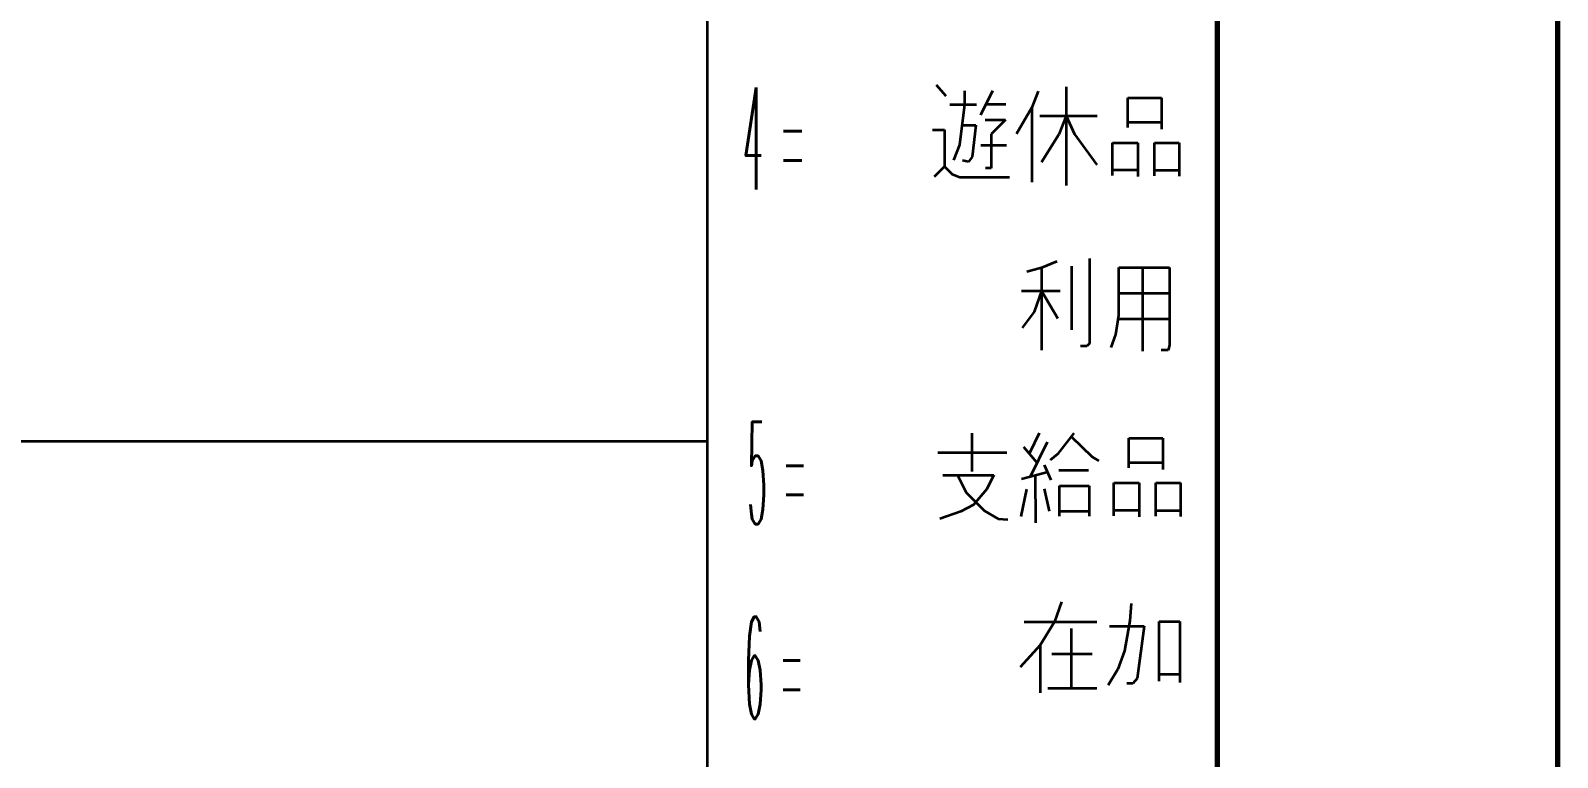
# Model space of a CAD drawing. Header units: millimetres. Extents: x 1333 to 104182, y -63725 to -5704.
# Drawn here: x 47494.33 to 47539.21, y -63626.44 to -63605.08 of the extents above; entities that cross this region are included whole.
import ezdxf
from ezdxf.enums import TextEntityAlignment as Align

# ---------------------------------------------------------------- set-up
doc = ezdxf.new("R2010")
doc.units = ezdxf.units.MM
doc.header["$LTSCALE"] = 0.5
doc.layers.add('11', color=3, linetype='Continuous')
doc.styles.get("Standard").update_dxf_attribs({"font": 'simplex.shx'})

msp = doc.modelspace()

# ---------------------------------------------------------------- linework, layer by layer
at = {"color": 7, "lineweight": 70}
for p, q in [((47539.214, -63131.16), (47539.214, -63725.16)), ((47529.214, -63141.16), (47529.214, -63715.16))]:
    msp.add_line(p, q, dxfattribs=at)
at = {"color": 7, "lineweight": 35}
for p, q in [((47514.214, -63561.16), (47514.214, -63715.16)), ((47514.214, -63561.16), (47514.214, -63715.16)), ((47529.214, -63561.16), (47529.214, -63715.16)), ((47529.214, -63561.16), (47529.214, -63715.16)), ((47514.214, -63617.16), (47389.214, -63617.16)), ((47514.214, -63617.16), (47389.214, -63617.16))]:
    msp.add_line(p, q, dxfattribs=at)
at = {"color": 7, "lineweight": 35, "ltscale": 0.010826}
msp.add_line((47520.946, -63606.679), (47521.237, -63606.999), dxfattribs=at)
msp.add_line((47520.946, -63606.679), (47521.237, -63606.999), dxfattribs=at)
at = {"color": 7, "lineweight": 35, "ltscale": 0.009961}
msp.add_line((47521.78, -63606.854), (47521.78, -63607.252), dxfattribs=at)
msp.add_line((47521.78, -63606.854), (47521.78, -63607.252), dxfattribs=at)
at = {"color": 7, "lineweight": 35, "ltscale": 0.019765}
msp.add_line((47522.604, -63606.854), (47522.255, -63607.563), dxfattribs=at)
msp.add_line((47522.604, -63606.854), (47522.255, -63607.563), dxfattribs=at)
at = {"color": 7, "lineweight": 35, "ltscale": 0.072397}
msp.add_line((47524.776, -63606.737), (47524.776, -63609.633), dxfattribs=at)
msp.add_line((47524.776, -63606.737), (47524.776, -63609.633), dxfattribs=at)
at = {"color": 7, "lineweight": 35, "ltscale": 0.019629}
msp.add_line((47521.353, -63607.252), (47522.138, -63607.252), dxfattribs=at)
msp.add_line((47521.353, -63607.252), (47522.138, -63607.252), dxfattribs=at)
at = {"color": 7, "lineweight": 35, "ltscale": 0.029861}
msp.add_line((47521.78, -63607.252), (47521.634, -63608.438), dxfattribs=at)
msp.add_line((47521.78, -63607.252), (47521.634, -63608.438), dxfattribs=at)
at = {"color": 7, "lineweight": 35, "ltscale": 0.014697}
msp.add_line((47522.414, -63607.24), (47523.002, -63607.24), dxfattribs=at)
msp.add_line((47522.414, -63607.24), (47523.002, -63607.24), dxfattribs=at)
at = {"color": 7, "lineweight": 35, "ltscale": 0.012853}
msp.add_line((47523.952, -63606.863), (47523.758, -63607.34), dxfattribs=at)
msp.add_line((47523.952, -63606.863), (47523.758, -63607.34), dxfattribs=at)
at = {"color": 7, "lineweight": 35, "ltscale": 0.021866}
for p, q in [((47526.58, -63607.932), (47526.58, -63607.058)), ((47526.58, -63607.932), (47526.58, -63607.058)), ((47526.618, -63617.93), (47526.618, -63617.056)), ((47526.618, -63617.93), (47526.618, -63617.056))]:
    msp.add_line(p, q, dxfattribs=at)
at = {"color": 7, "lineweight": 35, "ltscale": 0.024963}
for p, q in [((47526.58, -63607.058), (47527.578, -63607.058)), ((47526.58, -63607.058), (47527.578, -63607.058)), ((47526.58, -63607.777), (47527.578, -63607.777)), ((47526.58, -63607.777), (47527.578, -63607.777)), ((47526.618, -63617.056), (47527.616, -63617.056)), ((47526.618, -63617.056), (47527.616, -63617.056)), ((47526.618, -63617.775), (47527.616, -63617.775)), ((47526.618, -63617.775), (47527.616, -63617.775))]:
    msp.add_line(p, q, dxfattribs=at)
at = {"color": 7, "lineweight": 35, "ltscale": 0.02308}
for p, q in [((47527.578, -63607.058), (47527.578, -63607.981)), ((47527.578, -63607.058), (47527.578, -63607.981)), ((47527.616, -63617.056), (47527.616, -63617.979)), ((47527.616, -63617.056), (47527.616, -63617.979))]:
    msp.add_line(p, q, dxfattribs=at)
at = {"color": 7, "lineweight": 35, "ltscale": 0.015027}
msp.add_line((47522.391, -63607.709), (47522.992, -63607.709), dxfattribs=at)
msp.add_line((47522.391, -63607.709), (47522.992, -63607.709), dxfattribs=at)
at = {"color": 7, "lineweight": 35, "ltscale": 0.014931}
msp.add_line((47522.992, -63607.709), (47522.569, -63608.131), dxfattribs=at)
msp.add_line((47522.992, -63607.709), (47522.569, -63608.131), dxfattribs=at)
at = {"color": 7, "lineweight": 35, "ltscale": 0.022409}
msp.add_line((47523.758, -63607.34), (47523.312, -63608.117), dxfattribs=at)
msp.add_line((47523.758, -63607.34), (47523.312, -63608.117), dxfattribs=at)
at = {"color": 7, "lineweight": 35, "ltscale": 0.054904}
msp.add_line((47523.758, -63607.34), (47523.758, -63609.536), dxfattribs=at)
msp.add_line((47523.758, -63607.34), (47523.758, -63609.536), dxfattribs=at)
at = {"color": 7, "lineweight": 35, "ltscale": 0.041943}
msp.add_line((47524, -63607.592), (47525.678, -63607.592), dxfattribs=at)
msp.add_line((47524, -63607.592), (47525.678, -63607.592), dxfattribs=at)
at = {"color": 7, "lineweight": 35, "ltscale": 0.014704}
msp.add_line((47524.776, -63607.592), (47524.553, -63608.136), dxfattribs=at)
msp.add_line((47524.776, -63607.592), (47524.553, -63608.136), dxfattribs=at)
at = {"color": 7, "lineweight": 35, "ltscale": 0.014671}
msp.add_line((47524.776, -63607.592), (47525.018, -63608.127), dxfattribs=at)
msp.add_line((47524.776, -63607.592), (47525.018, -63608.127), dxfattribs=at)
at = {"color": 7, "lineweight": 35, "ltscale": 0.008972}
msp.add_line((47520.839, -63608), (47521.198, -63608), dxfattribs=at)
msp.add_line((47520.839, -63608), (47521.198, -63608), dxfattribs=at)
at = {"color": 7, "lineweight": 35, "ltscale": 0.026965}
msp.add_line((47521.198, -63608), (47521.198, -63609.079), dxfattribs=at)
msp.add_line((47521.198, -63608), (47521.198, -63609.079), dxfattribs=at)
at = {"color": 7, "lineweight": 35, "ltscale": 0.010352}
msp.add_line((47521.705, -63607.86), (47522.119, -63607.86), dxfattribs=at)
msp.add_line((47521.705, -63607.86), (47522.119, -63607.86), dxfattribs=at)
at = {"color": 7, "lineweight": 35, "ltscale": 0.023586}
msp.add_line((47522.119, -63607.86), (47522.012, -63608.797), dxfattribs=at)
msp.add_line((47522.119, -63607.86), (47522.012, -63608.797), dxfattribs=at)
at = {"color": 7, "lineweight": 35, "ltscale": 0.024911}
msp.add_line((47522.569, -63608.131), (47522.569, -63609.128), dxfattribs=at)
msp.add_line((47522.569, -63608.131), (47522.569, -63609.128), dxfattribs=at)
at = {"color": 7, "lineweight": 35, "ltscale": 0.023989}
msp.add_line((47524.553, -63608.136), (47524.048, -63608.953), dxfattribs=at)
msp.add_line((47524.553, -63608.136), (47524.048, -63608.953), dxfattribs=at)
at = {"color": 7, "lineweight": 35, "ltscale": 0.027828}
msp.add_line((47525.018, -63608.127), (47525.668, -63609.03), dxfattribs=at)
msp.add_line((47525.018, -63608.127), (47525.668, -63609.03), dxfattribs=at)
at = {"color": 7, "lineweight": 35, "ltscale": 0.012227}
msp.add_line((47521.634, -63608.438), (47521.46, -63608.894), dxfattribs=at)
msp.add_line((47521.634, -63608.438), (47521.46, -63608.894), dxfattribs=at)
at = {"color": 7, "lineweight": 35, "ltscale": 0.018921}
msp.add_line((47522.264, -63608.447), (47523.021, -63608.447), dxfattribs=at)
msp.add_line((47522.264, -63608.447), (47523.021, -63608.447), dxfattribs=at)
at = {"color": 7, "lineweight": 35, "ltscale": 0.018665}
for p, q in [((47526.133, -63608.379), (47526.88, -63608.379)), ((47526.133, -63608.379), (47526.88, -63608.379)), ((47526.133, -63609.176), (47526.88, -63609.176)), ((47526.133, -63609.176), (47526.88, -63609.176))]:
    msp.add_line(p, q, dxfattribs=at)
at = {"color": 7, "lineweight": 35, "ltscale": 0.024051}
for p, q in [((47526.133, -63609.341), (47526.133, -63608.379)), ((47526.133, -63609.341), (47526.133, -63608.379)), ((47526.172, -63619.339), (47526.172, -63618.377)), ((47526.172, -63619.339), (47526.172, -63618.377))]:
    msp.add_line(p, q, dxfattribs=at)
at = {"color": 7, "lineweight": 35, "ltscale": 0.02478}
for p, q in [((47526.88, -63608.379), (47526.88, -63609.371)), ((47526.88, -63608.379), (47526.88, -63609.371)), ((47526.919, -63618.377), (47526.919, -63619.368)), ((47526.919, -63618.377), (47526.919, -63619.368))]:
    msp.add_line(p, q, dxfattribs=at)
at = {"color": 7, "lineweight": 35, "ltscale": 0.018188}
for p, q in [((47527.365, -63608.379), (47528.092, -63608.379)), ((47527.365, -63608.379), (47528.092, -63608.379)), ((47527.365, -63609.186), (47528.092, -63609.186)), ((47527.365, -63609.186), (47528.092, -63609.186)), ((47527.403, -63618.377), (47528.13, -63618.377)), ((47527.403, -63618.377), (47528.13, -63618.377)), ((47527.403, -63619.184), (47528.13, -63619.184)), ((47527.403, -63619.184), (47528.13, -63619.184))]:
    msp.add_line(p, q, dxfattribs=at)
at = {"color": 7, "lineweight": 35, "ltscale": 0.024292}
msp.add_line((47527.365, -63609.351), (47527.365, -63608.379), dxfattribs=at)
msp.add_line((47527.365, -63609.351), (47527.365, -63608.379), dxfattribs=at)
at = {"color": 7, "lineweight": 35, "ltscale": 0.024536}
for p, q in [((47528.092, -63608.379), (47528.092, -63609.361)), ((47528.092, -63608.379), (47528.092, -63609.361)), ((47528.13, -63618.377), (47528.13, -63619.359)), ((47528.13, -63618.377), (47528.13, -63619.359))]:
    msp.add_line(p, q, dxfattribs=at)
at = {"color": 7, "lineweight": 35, "ltscale": 0.010809}
msp.add_line((47521.198, -63609.079), (47520.892, -63609.385), dxfattribs=at)
msp.add_line((47521.198, -63609.079), (47520.892, -63609.385), dxfattribs=at)
at = {"color": 7, "lineweight": 35, "ltscale": 0.007896}
msp.add_line((47521.198, -63609.079), (47521.421, -63609.303), dxfattribs=at)
msp.add_line((47521.198, -63609.079), (47521.421, -63609.303), dxfattribs=at)
at = {"color": 7, "lineweight": 35, "ltscale": 0.004399}
msp.add_line((47521.896, -63608.943), (47521.726, -63608.897), dxfattribs=at)
msp.add_line((47521.896, -63608.943), (47521.726, -63608.897), dxfattribs=at)
at = {"color": 7, "lineweight": 35, "ltscale": 0.00466}
msp.add_line((47522.012, -63608.797), (47521.896, -63608.943), dxfattribs=at)
msp.add_line((47522.012, -63608.797), (47521.896, -63608.943), dxfattribs=at)
at = {"color": 7, "lineweight": 35, "ltscale": 0.005992}
msp.add_line((47521.421, -63609.303), (47521.644, -63609.39), dxfattribs=at)
msp.add_line((47521.421, -63609.303), (47521.644, -63609.39), dxfattribs=at)
at = {"color": 7, "lineweight": 35, "ltscale": 0.036597}
msp.add_line((47521.644, -63609.39), (47523.108, -63609.39), dxfattribs=at)
msp.add_line((47521.644, -63609.39), (47523.108, -63609.39), dxfattribs=at)
at = {"color": 7, "lineweight": 35, "ltscale": 0.004236}
msp.add_line((47522.569, -63609.128), (47522.4, -63609.128), dxfattribs=at)
msp.add_line((47522.569, -63609.128), (47522.4, -63609.128), dxfattribs=at)
at = {"color": 7, "lineweight": 35, "ltscale": 0.062335}
msp.add_line((47525.454, -63611.782), (47525.454, -63614.275), dxfattribs=at)
msp.add_line((47525.454, -63611.782), (47525.454, -63614.275), dxfattribs=at)
at = {"color": 7, "lineweight": 35, "ltscale": 0.011218}
msp.add_line((47524.048, -63612.053), (47523.617, -63612.176), dxfattribs=at)
msp.add_line((47524.048, -63612.053), (47523.617, -63612.176), dxfattribs=at)
at = {"color": 7, "lineweight": 35, "ltscale": 0.012213}
msp.add_line((47524.5, -63611.866), (47524.048, -63612.053), dxfattribs=at)
msp.add_line((47524.5, -63611.866), (47524.048, -63612.053), dxfattribs=at)
at = {"color": 7, "lineweight": 35, "ltscale": 0.060556}
msp.add_line((47524.048, -63612.053), (47524.048, -63614.476), dxfattribs=at)
msp.add_line((47524.048, -63612.053), (47524.048, -63614.476), dxfattribs=at)
at = {"color": 7, "lineweight": 35, "ltscale": 0.046832}
msp.add_line((47524.925, -63612.002), (47524.925, -63613.875), dxfattribs=at)
msp.add_line((47524.925, -63612.002), (47524.925, -63613.875), dxfattribs=at)
at = {"color": 7, "lineweight": 35, "ltscale": 0.03504}
msp.add_line((47526.324, -63613.448), (47526.324, -63612.047), dxfattribs=at)
msp.add_line((47526.324, -63613.448), (47526.324, -63612.047), dxfattribs=at)
at = {"color": 7, "lineweight": 35, "ltscale": 0.037061}
for p, q in [((47526.324, -63612.047), (47527.806, -63612.047)), ((47526.324, -63612.047), (47527.806, -63612.047)), ((47526.324, -63612.796), (47527.806, -63612.796)), ((47526.324, -63612.796), (47527.806, -63612.796))]:
    msp.add_line(p, q, dxfattribs=at)
at = {"color": 7, "lineweight": 35, "ltscale": 0.061365}
msp.add_line((47527.013, -63612.047), (47527.013, -63614.501), dxfattribs=at)
msp.add_line((47527.013, -63612.047), (47527.013, -63614.501), dxfattribs=at)
at = {"color": 7, "lineweight": 35, "ltscale": 0.057004}
msp.add_line((47527.806, -63612.047), (47527.806, -63614.327), dxfattribs=at)
msp.add_line((47527.806, -63612.047), (47527.806, -63614.327), dxfattribs=at)
at = {"color": 7, "lineweight": 35, "ltscale": 0.028357}
msp.add_line((47523.462, -63612.731), (47524.596, -63612.731), dxfattribs=at)
msp.add_line((47523.462, -63612.731), (47524.596, -63612.731), dxfattribs=at)
at = {"color": 7, "lineweight": 35, "ltscale": 0.016443}
msp.add_line((47524.048, -63612.731), (47523.829, -63613.352), dxfattribs=at)
msp.add_line((47524.048, -63612.731), (47523.829, -63613.352), dxfattribs=at)
at = {"color": 7, "lineweight": 35, "ltscale": 0.023444}
msp.add_line((47524.048, -63612.731), (47524.526, -63613.539), dxfattribs=at)
msp.add_line((47524.048, -63612.731), (47524.526, -63613.539), dxfattribs=at)
at = {"color": 7, "lineweight": 35, "ltscale": 0.01462}
msp.add_line((47523.829, -63613.352), (47523.475, -63613.817), dxfattribs=at)
msp.add_line((47523.829, -63613.352), (47523.475, -63613.817), dxfattribs=at)
at = {"color": 7, "lineweight": 35, "ltscale": 0.014231}
msp.add_line((47526.234, -63614.01), (47526.324, -63613.448), dxfattribs=at)
msp.add_line((47526.234, -63614.01), (47526.324, -63613.448), dxfattribs=at)
at = {"color": 7, "lineweight": 35, "ltscale": 0.037476}
msp.add_line((47526.307, -63613.553), (47527.806, -63613.553), dxfattribs=at)
msp.add_line((47526.307, -63613.553), (47527.806, -63613.553), dxfattribs=at)
at = {"color": 7, "lineweight": 35, "ltscale": 0.01011}
msp.add_line((47526.098, -63614.392), (47526.234, -63614.01), dxfattribs=at)
msp.add_line((47526.098, -63614.392), (47526.234, -63614.01), dxfattribs=at)
at = {"color": 7, "lineweight": 35, "ltscale": 0.004504}
msp.add_line((47525.376, -63614.353), (47525.196, -63614.353), dxfattribs=at)
msp.add_line((47525.376, -63614.353), (47525.196, -63614.353), dxfattribs=at)
at = {"color": 7, "lineweight": 35, "ltscale": 0.002741}
msp.add_line((47525.454, -63614.275), (47525.376, -63614.353), dxfattribs=at)
msp.add_line((47525.454, -63614.275), (47525.376, -63614.353), dxfattribs=at)
at = {"color": 7, "lineweight": 35, "ltscale": 0.004956}
msp.add_line((47527.766, -63614.478), (47527.568, -63614.478), dxfattribs=at)
msp.add_line((47527.766, -63614.478), (47527.568, -63614.478), dxfattribs=at)
at = {"color": 7, "lineweight": 35, "ltscale": 0.00392}
msp.add_line((47527.806, -63614.327), (47527.766, -63614.478), dxfattribs=at)
msp.add_line((47527.806, -63614.327), (47527.766, -63614.478), dxfattribs=at)
at = {"color": 7, "lineweight": 35, "ltscale": 0.028043}
msp.add_line((47521.995, -63616.918), (47521.995, -63618.04), dxfattribs=at)
msp.add_line((47521.995, -63616.918), (47521.995, -63618.04), dxfattribs=at)
at = {"color": 7, "lineweight": 35, "ltscale": 0.016178}
msp.add_line((47523.981, -63616.918), (47523.692, -63617.497), dxfattribs=at)
msp.add_line((47523.981, -63616.918), (47523.692, -63617.497), dxfattribs=at)
at = {"color": 7, "lineweight": 35, "ltscale": 0.028404}
msp.add_line((47524.217, -63617.181), (47523.714, -63618.2), dxfattribs=at)
msp.add_line((47524.217, -63617.181), (47523.714, -63618.2), dxfattribs=at)
at = {"color": 7, "lineweight": 35, "ltscale": 0.019601}
msp.add_line((47524.994, -63616.912), (47524.515, -63617.533), dxfattribs=at)
msp.add_line((47524.994, -63616.912), (47524.515, -63617.533), dxfattribs=at)
at = {"color": 7, "lineweight": 35, "ltscale": 0.021538}
msp.add_line((47524.92, -63617.008), (47525.537, -63617.609), dxfattribs=at)
msp.add_line((47524.92, -63617.008), (47525.537, -63617.609), dxfattribs=at)
at = {"color": 7, "lineweight": 35, "ltscale": 0.050537}
msp.add_line((47521.003, -63617.479), (47523.024, -63617.479), dxfattribs=at)
msp.add_line((47521.003, -63617.479), (47523.024, -63617.479), dxfattribs=at)
at = {"color": 7, "lineweight": 35, "ltscale": 0.015153}
msp.add_line((47523.521, -63617.316), (47523.913, -63617.778), dxfattribs=at)
msp.add_line((47523.521, -63617.316), (47523.913, -63617.778), dxfattribs=at)
at = {"color": 7, "lineweight": 35, "ltscale": 0.006966}
msp.add_line((47524.515, -63617.533), (47524.298, -63617.708), dxfattribs=at)
msp.add_line((47524.515, -63617.533), (47524.298, -63617.708), dxfattribs=at)
at = {"color": 7, "lineweight": 35, "ltscale": 0.005766}
msp.add_line((47525.537, -63617.609), (47525.736, -63617.726), dxfattribs=at)
msp.add_line((47525.537, -63617.609), (47525.736, -63617.726), dxfattribs=at)
at = {"color": 7, "lineweight": 35, "ltscale": 0.019919}
msp.add_line((47523.457, -63618.253), (47524.229, -63618.054), dxfattribs=at)
msp.add_line((47523.457, -63618.253), (47524.229, -63618.054), dxfattribs=at)
at = {"color": 7, "lineweight": 35, "ltscale": 0.011858}
msp.add_line((47524.129, -63617.849), (47524.322, -63618.282), dxfattribs=at)
msp.add_line((47524.129, -63617.849), (47524.322, -63618.282), dxfattribs=at)
at = {"color": 7, "lineweight": 35, "ltscale": 0.021765}
for p, q in [((47524.556, -63618.001), (47525.426, -63618.001)), ((47524.556, -63618.001), (47525.426, -63618.001)), ((47524.573, -63618.464), (47525.444, -63618.464)), ((47524.573, -63618.464), (47525.444, -63618.464)), ((47524.573, -63619.202), (47525.444, -63619.202)), ((47524.573, -63619.202), (47525.444, -63619.202))]:
    msp.add_line(p, q, dxfattribs=at)
at = {"color": 7, "lineweight": 35, "ltscale": 0.037451}
msp.add_line((47521.147, -63618.149), (47522.645, -63618.149), dxfattribs=at)
msp.add_line((47521.147, -63618.149), (47522.645, -63618.149), dxfattribs=at)
at = {"color": 7, "lineweight": 35, "ltscale": 0.01415}
msp.add_line((47521.58, -63618.149), (47521.833, -63618.655), dxfattribs=at)
msp.add_line((47521.58, -63618.149), (47521.833, -63618.655), dxfattribs=at)
at = {"color": 7, "lineweight": 35, "ltscale": 0.011731}
msp.add_line((47522.645, -63618.149), (47522.428, -63618.565), dxfattribs=at)
msp.add_line((47522.645, -63618.149), (47522.428, -63618.565), dxfattribs=at)
at = {"color": 7, "lineweight": 35, "ltscale": 0.034985}
msp.add_line((47523.864, -63618.148), (47523.866, -63619.547), dxfattribs=at)
msp.add_line((47523.864, -63618.148), (47523.866, -63619.547), dxfattribs=at)
at = {"color": 7, "lineweight": 35, "ltscale": 0.022253}
msp.add_line((47524.573, -63619.354), (47524.573, -63618.464), dxfattribs=at)
msp.add_line((47524.573, -63619.354), (47524.573, -63618.464), dxfattribs=at)
at = {"color": 7, "lineweight": 35, "ltscale": 0.022107}
msp.add_line((47525.444, -63618.464), (47525.444, -63619.348), dxfattribs=at)
msp.add_line((47525.444, -63618.464), (47525.444, -63619.348), dxfattribs=at)
at = {"color": 7, "lineweight": 35, "ltscale": 0.018677}
for p, q in [((47526.172, -63618.377), (47526.919, -63618.377)), ((47526.172, -63618.377), (47526.919, -63618.377)), ((47526.172, -63619.174), (47526.919, -63619.174)), ((47526.172, -63619.174), (47526.919, -63619.174))]:
    msp.add_line(p, q, dxfattribs=at)
at = {"color": 7, "lineweight": 35, "ltscale": 0.024295}
msp.add_line((47527.403, -63619.349), (47527.403, -63618.377), dxfattribs=at)
msp.add_line((47527.403, -63619.349), (47527.403, -63618.377), dxfattribs=at)
at = {"color": 7, "lineweight": 35, "ltscale": 0.019175}
msp.add_line((47521.833, -63618.655), (47522.375, -63619.198), dxfattribs=at)
msp.add_line((47521.833, -63618.655), (47522.375, -63619.198), dxfattribs=at)
at = {"color": 7, "lineweight": 35, "ltscale": 0.01475}
msp.add_line((47522.428, -63618.565), (47522.049, -63619.017), dxfattribs=at)
msp.add_line((47522.428, -63618.565), (47522.049, -63619.017), dxfattribs=at)
at = {"color": 7, "lineweight": 35, "ltscale": 0.020469}
msp.add_line((47523.603, -63618.557), (47523.44, -63619.36), dxfattribs=at)
msp.add_line((47523.603, -63618.557), (47523.44, -63619.36), dxfattribs=at)
at = {"color": 7, "lineweight": 35, "ltscale": 0.016831}
msp.add_line((47524.123, -63618.546), (47524.275, -63619.202), dxfattribs=at)
msp.add_line((47524.123, -63618.546), (47524.275, -63619.202), dxfattribs=at)
at = {"color": 7, "lineweight": 35, "ltscale": 0.016288}
msp.add_line((47521.671, -63619.216), (47521.056, -63619.433), dxfattribs=at)
msp.add_line((47521.671, -63619.216), (47521.056, -63619.433), dxfattribs=at)
at = {"color": 7, "lineweight": 35, "ltscale": 0.010699}
msp.add_line((47522.049, -63619.017), (47521.671, -63619.216), dxfattribs=at)
msp.add_line((47522.049, -63619.017), (47521.671, -63619.216), dxfattribs=at)
at = {"color": 7, "lineweight": 35, "ltscale": 0.011536}
msp.add_line((47522.375, -63619.198), (47522.772, -63619.433), dxfattribs=at)
msp.add_line((47522.375, -63619.198), (47522.772, -63619.433), dxfattribs=at)
at = {"color": 7, "lineweight": 35, "ltscale": 0.007228}
msp.add_line((47522.772, -63619.433), (47523.06, -63619.451), dxfattribs=at)
msp.add_line((47522.772, -63619.433), (47523.06, -63619.451), dxfattribs=at)
at = {"color": 7, "lineweight": 35, "ltscale": 0.015561}
msp.add_line((47524.632, -63621.868), (47524.432, -63622.457), dxfattribs=at)
msp.add_line((47524.632, -63621.868), (47524.432, -63622.457), dxfattribs=at)
at = {"color": 7, "lineweight": 35, "ltscale": 0.012956}
msp.add_line((47526.681, -63621.917), (47526.639, -63622.433), dxfattribs=at)
msp.add_line((47526.681, -63621.917), (47526.639, -63622.433), dxfattribs=at)
at = {"color": 7, "lineweight": 35, "ltscale": 0.053345}
msp.add_line((47523.541, -63622.457), (47525.674, -63622.457), dxfattribs=at)
msp.add_line((47523.541, -63622.457), (47525.674, -63622.457), dxfattribs=at)
at = {"color": 7, "lineweight": 35, "ltscale": 0.020177}
msp.add_line((47524.432, -63622.457), (47524.007, -63623.144), dxfattribs=at)
msp.add_line((47524.432, -63622.457), (47524.007, -63623.144), dxfattribs=at)
at = {"color": 7, "lineweight": 35, "ltscale": 0.022349}
msp.add_line((47526.639, -63622.433), (47526.487, -63623.314), dxfattribs=at)
msp.add_line((47526.639, -63622.433), (47526.487, -63623.314), dxfattribs=at)
at = {"color": 7, "lineweight": 35, "ltscale": 0.043744}
msp.add_line((47527.505, -63624.201), (47527.505, -63622.451), dxfattribs=at)
msp.add_line((47527.505, -63624.201), (47527.505, -63622.451), dxfattribs=at)
at = {"color": 7, "lineweight": 35, "ltscale": 0.015161}
for p, q in [((47527.505, -63622.451), (47528.112, -63622.451)), ((47527.505, -63622.451), (47528.112, -63622.451)), ((47527.505, -63624.001), (47528.112, -63624.001)), ((47527.505, -63624.001), (47528.112, -63624.001))]:
    msp.add_line(p, q, dxfattribs=at)
at = {"color": 7, "lineweight": 35, "ltscale": 0.044656}
msp.add_line((47528.112, -63622.451), (47528.112, -63624.237), dxfattribs=at)
msp.add_line((47528.112, -63622.451), (47528.112, -63624.237), dxfattribs=at)
at = {"color": 7, "lineweight": 35, "ltscale": 0.0439}
msp.add_line((47524.917, -63622.652), (47524.917, -63624.408), dxfattribs=at)
msp.add_line((47524.917, -63622.652), (47524.917, -63624.408), dxfattribs=at)
at = {"color": 7, "lineweight": 35, "ltscale": 0.02561}
msp.add_line((47526.045, -63622.585), (47527.069, -63622.585), dxfattribs=at)
msp.add_line((47526.045, -63622.585), (47527.069, -63622.585), dxfattribs=at)
at = {"color": 7, "lineweight": 35, "ltscale": 0.038923}
msp.add_line((47527.069, -63622.585), (47526.863, -63624.128), dxfattribs=at)
msp.add_line((47527.069, -63622.585), (47526.863, -63624.128), dxfattribs=at)
at = {"color": 7, "lineweight": 35, "ltscale": 0.0218}
msp.add_line((47524.007, -63623.144), (47523.42, -63623.788), dxfattribs=at)
msp.add_line((47524.007, -63623.144), (47523.42, -63623.788), dxfattribs=at)
at = {"color": 7, "lineweight": 35, "ltscale": 0.034937}
msp.add_line((47524.007, -63623.144), (47524.007, -63624.541), dxfattribs=at)
msp.add_line((47524.007, -63623.144), (47524.007, -63624.541), dxfattribs=at)
at = {"color": 7, "lineweight": 35, "ltscale": 0.0297}
msp.add_line((47524.347, -63623.399), (47525.535, -63623.399), dxfattribs=at)
msp.add_line((47524.347, -63623.399), (47525.535, -63623.399), dxfattribs=at)
at = {"color": 7, "lineweight": 35, "ltscale": 0.014218}
msp.add_line((47526.487, -63623.314), (47526.293, -63623.849), dxfattribs=at)
msp.add_line((47526.487, -63623.314), (47526.293, -63623.849), dxfattribs=at)
at = {"color": 7, "lineweight": 35, "ltscale": 0.013903}
msp.add_line((47526.293, -63623.849), (47526.002, -63624.323), dxfattribs=at)
msp.add_line((47526.293, -63623.849), (47526.002, -63624.323), dxfattribs=at)
at = {"color": 7, "lineweight": 35, "ltscale": 0.004544}
msp.add_line((47526.735, -63624.268), (47526.554, -63624.274), dxfattribs=at)
msp.add_line((47526.735, -63624.268), (47526.554, -63624.274), dxfattribs=at)
at = {"color": 7, "lineweight": 35, "ltscale": 0.004729}
msp.add_line((47526.863, -63624.128), (47526.735, -63624.268), dxfattribs=at)
msp.add_line((47526.863, -63624.128), (47526.735, -63624.268), dxfattribs=at)
at = {"color": 7, "lineweight": 35, "ltscale": 0.03606}
msp.add_line((47524.232, -63624.408), (47525.674, -63624.408), dxfattribs=at)
msp.add_line((47524.232, -63624.408), (47525.674, -63624.408), dxfattribs=at)
at = {"layer": '11'}
msp.add_lwpolyline([(46698.214, -63131.16), (47539.214, -63131.16), (47539.214, -63725.16), (46698.214, -63725.16)], close=True, dxfattribs=at)

# ---------------------------------------------------------------- texts
at = {"color": 7, "lineweight": 13}
for s, width, p, p2 in [('4 =', 0.227775, (47515.269, -63609.754), (47517.123, -63609.754)), ('4 =', 0.227775, (47515.269, -63609.754), (47517.123, -63609.754)), ('5 =', 0.216217, (47515.403, -63619.583), (47517.164, -63619.583)), ('5 =', 0.216217, (47515.403, -63619.583), (47517.164, -63619.583)), ('6 =', 0.214567, (47515.322, -63625.311), (47517.069, -63625.311)), ('6 =', 0.214567, (47515.322, -63625.311), (47517.069, -63625.311))]:
    msp.add_text(s, height=3, dxfattribs=dict(at, width=width)).set_placement(p, p2, align=Align.FIT)

doc.saveas('drawing.dxf')
